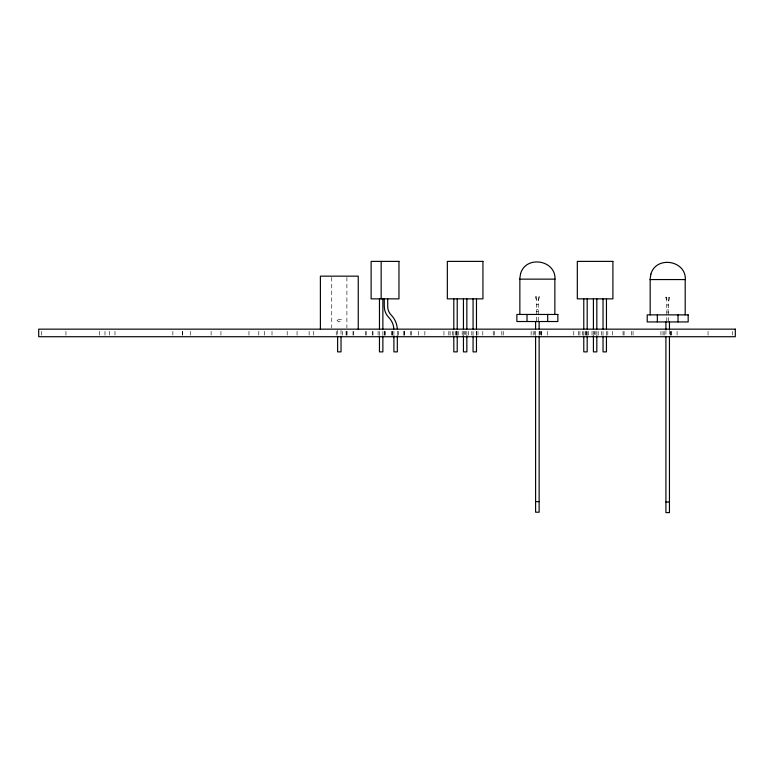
<?xml version="1.0" encoding="UTF-8"?>
<svg xmlns="http://www.w3.org/2000/svg" width="774" height="774" viewBox="0 0 774 774"><rect width="100%" height="100%" fill="white"/><g stroke="black" fill="none" stroke-linecap="round" stroke-linejoin="round"><path stroke-width="0.58" stroke-dasharray="3.87 2.9" d="M536.479 304.569L538.24 304.569M666.801 304.985L668.572 304.985M536.479 309.513L538.24 309.513M666.801 309.929L668.572 309.929M536.479 311.632L538.24 311.632M666.801 312.048L668.572 312.048M732.272 331.311L732.272 336.719M708.046 331.311L708.046 336.719M677.076 331.311L677.076 336.719M671.464 331.311L671.464 336.719M670.942 331.311L670.942 336.719M670.303 331.311L670.303 336.719M669.452 330.382L669.5 336.719M668.572 297.216L668.572 321.936M666.801 297.216L666.801 321.936M665.921 330.382L665.921 335.229M664.16 331.311L664.16 336.719M662.999 331.311L662.999 336.719M660.948 331.311L660.948 336.719M633.055 331.311L633.055 336.719M631.642 331.311L631.642 336.719M624.067 331.311L624.067 336.719M623.06 331.311L623.06 336.719M612.611 331.311L612.611 336.719M607.803 331.311L607.803 336.719M606.458 331.311L606.458 336.719M603.033 331.388L603.033 336.206M601.65 331.311L601.65 336.719M598.186 331.311L598.186 336.719M596.822 331.185L596.822 334.668M595.158 331.311L595.158 334.562M594.538 331.311L594.538 334.562M593.416 331.185L593.416 334.668M592.033 331.311L592.033 336.719M588.569 331.311L588.569 336.719M587.185 331.388L587.185 336.206M586.208 331.311L586.208 336.719M586.073 331.311L586.073 336.719M585.163 331.311L585.163 336.719M583.78 331.388L583.78 336.206M582.416 331.311L582.416 336.719M579.91 331.311L579.91 336.719M578.642 331.311L578.642 336.719M573.766 331.311L573.766 336.719M547.257 331.311L547.257 336.719M541.645 331.311L541.645 336.719M541.123 331.311L541.123 336.719M540.484 331.311L540.484 334.562M539.681 331.311L539.681 334.562M539.13 331.175L539.13 334.813M538.24 296.8L538.24 321.52M536.479 296.8L536.479 321.52M535.598 331.175L535.598 334.813M534.341 331.311L534.341 334.562M533.18 331.311L533.18 336.719M531.128 331.311L531.128 336.719M503.235 331.311L503.235 336.719M501.823 331.311L501.823 336.719M494.257 331.311L494.257 336.719M493.241 331.311L493.241 336.719M482.792 331.311L482.792 336.719M477.984 331.311L477.984 336.719M476.639 331.311L476.639 336.719M476.474 331.388L476.474 336.206M473.069 331.388L473.069 336.206M471.83 331.311L471.83 336.719M468.367 331.311L468.367 336.719M466.848 331.185L466.848 334.668M465.348 331.311L465.348 334.562M464.719 331.311L464.719 334.562M463.442 331.185L463.442 334.668M462.213 331.311L462.213 336.719M458.75 331.311L458.75 336.719M457.221 331.388L457.221 336.206M456.399 331.311L456.399 336.719M456.254 331.311L456.254 336.719M455.354 331.311L455.354 336.719M453.816 331.388L453.816 336.206M452.606 331.311L452.606 336.719M450.091 331.311L450.091 336.719M448.823 331.311L448.823 336.719M443.947 331.311L443.947 336.719M424.849 331.311L424.849 336.719M418.705 331.311L418.705 336.719M411.439 331.311L411.439 336.719M410.733 331.311L410.733 336.719M404.676 331.311L404.676 336.719M404.521 331.311L404.521 336.719M403.747 331.311L403.747 336.719M398.668 331.311L398.668 336.719M397.314 331.185L397.314 334.629M393.908 331.233L393.908 334.668M392.524 331.311L392.524 336.719M392.205 331.311L392.205 336.719M391.509 331.311L391.509 336.719M385.452 331.311L385.452 336.719M384.514 331.311L384.514 336.719M384.243 331.311L384.243 336.719M382.869 331.388L382.869 336.206M379.463 331.388L379.463 336.206M378.099 331.311L378.099 336.719M372.981 331.311L372.981 336.719M372.275 331.311L372.275 336.719M366.218 331.311L366.218 336.719M365.28 331.311L365.28 336.719M353.747 331.311L353.747 336.719M353.041 331.311L352.973 336.719M346.984 331.311L346.984 336.719M346.897 277.353L346.897 327.944M346.82 331.311L346.82 336.719M346.055 331.311L346.055 336.719M342.398 331.311L342.398 336.719M341.024 330.343L341.024 335.132M337.619 330.343L337.619 335.132M336.245 331.311L336.245 336.719M331.746 277.353L331.746 327.944M313.741 331.311L313.741 336.719M309.126 331.311L309.126 336.719M297.052 331.311L297.052 336.719M287.202 331.311L287.202 336.719M272.013 331.311L272.013 336.719M264.311 331.311L264.311 336.719M258.806 331.311L258.806 336.719M248.967 331.311L248.967 336.719M220.948 331.311L220.948 336.719M211.108 331.311L211.108 336.719M190.269 331.311L190.269 336.719M182.712 331.311L182.712 336.719M182.577 331.311L182.577 336.719M172.873 331.311L172.873 336.719M114.987 331.311L114.987 336.719M109.685 331.311L109.685 336.719M104.993 331.311L104.993 336.719M99.691 331.311L99.691 336.719M65.954 331.311L65.954 336.719M41.728 331.311L41.728 336.719M337.009 320.194C339.95 325.109 346.065 316.972 337.009 320.194M539.439 296.8L538.578 300.118L536.721 300.699L535.279 296.8L539.439 296.8M669.762 297.216L668.91 300.535L667.043 301.115L665.611 297.216L669.762 297.216"/><path stroke-width="1.16" d="M535.598 501.61L539.13 501.61M665.921 502.026L669.452 502.026M685.193 279.559L685.193 314.873M678.034 314.873L678.034 321.936M669.452 321.936L669.452 329.182M669.452 336.419L669.452 512.611L665.921 512.611L665.921 336.419M665.921 321.936L665.921 329.182M657.339 314.873L657.339 321.936M650.179 279.559L650.179 314.873M606.448 298.861L606.448 328.979M606.448 336.206L606.448 351.87L603.033 351.87L603.033 336.206M603.033 298.861L603.033 328.979M596.822 298.861L596.822 328.96M596.822 335.781L596.822 351.87L593.416 351.87L593.416 335.781M593.416 298.861L593.416 328.96M587.185 298.861L587.185 328.979M587.185 336.206L587.185 351.87L583.78 351.87L583.78 336.206M583.78 298.861L583.78 328.979M554.861 279.143L554.861 314.457M547.702 314.457L547.702 321.52M539.13 321.52L539.13 328.766M539.13 336.003L539.13 512.204L535.598 512.204L535.598 336.003M535.598 321.52L535.598 328.766M527.017 314.457L527.017 321.52M519.857 279.143L519.857 314.457M476.474 298.861L476.474 328.979M476.474 336.206L476.474 351.87L473.069 351.87L473.069 336.206M473.069 298.861L473.069 328.979M466.848 298.861L466.848 328.96M466.848 335.781L466.848 351.87L463.442 351.87L463.442 335.781M463.442 298.861L463.442 328.96M457.221 298.861L457.221 328.979M457.221 336.206L457.221 351.87L453.816 351.87L453.816 336.206M453.816 298.861L453.816 328.979M397.314 335.781L397.314 351.87L393.908 351.87L393.908 335.819M387.697 298.861L387.726 307.268A12.413 12.413 0 0 0 390.899 314.747L391.615 315.492A21.508 21.508 0 0 1 397.275 328.747M384.252 298.861L384.291 306.436A15.819 15.819 0 0 0 389.099 317.795A18.112 18.112 0 0 1 393.869 328.96M382.869 298.861L382.869 328.979M382.869 336.206L382.869 351.87L379.463 351.87L379.463 336.206M381.166 261.389L381.166 298.861M379.463 298.861L379.463 328.979M358.246 329.153L358.246 276.154L320.388 276.154L320.388 329.153M341.024 336.322L341.024 351.87L337.619 351.87L337.619 336.322M520.573 273.686L519.702 279.143L555.016 279.143C555.79 259.832 525.807 255.081 520.573 273.686M650.895 274.102L650.034 279.559L685.348 279.559C686.112 260.248 656.129 255.497 650.895 274.102M398.968 261.389L371.123 261.389L371.123 298.861L398.968 298.861L398.968 261.389M482.937 261.389L447.343 261.389L447.343 298.861L482.937 298.861L482.937 261.389M612.902 261.389L577.317 261.389L577.317 298.861L612.902 298.861L612.902 261.389M557.841 314.457L516.877 314.457L516.877 321.52L557.841 321.52L557.841 314.457M688.173 314.873L647.209 314.873L647.209 321.936L688.173 321.936L688.173 314.873M735.3 329.153L38.7 329.153L38.7 336.719L735.3 336.719L735.3 329.153"/></g></svg>
